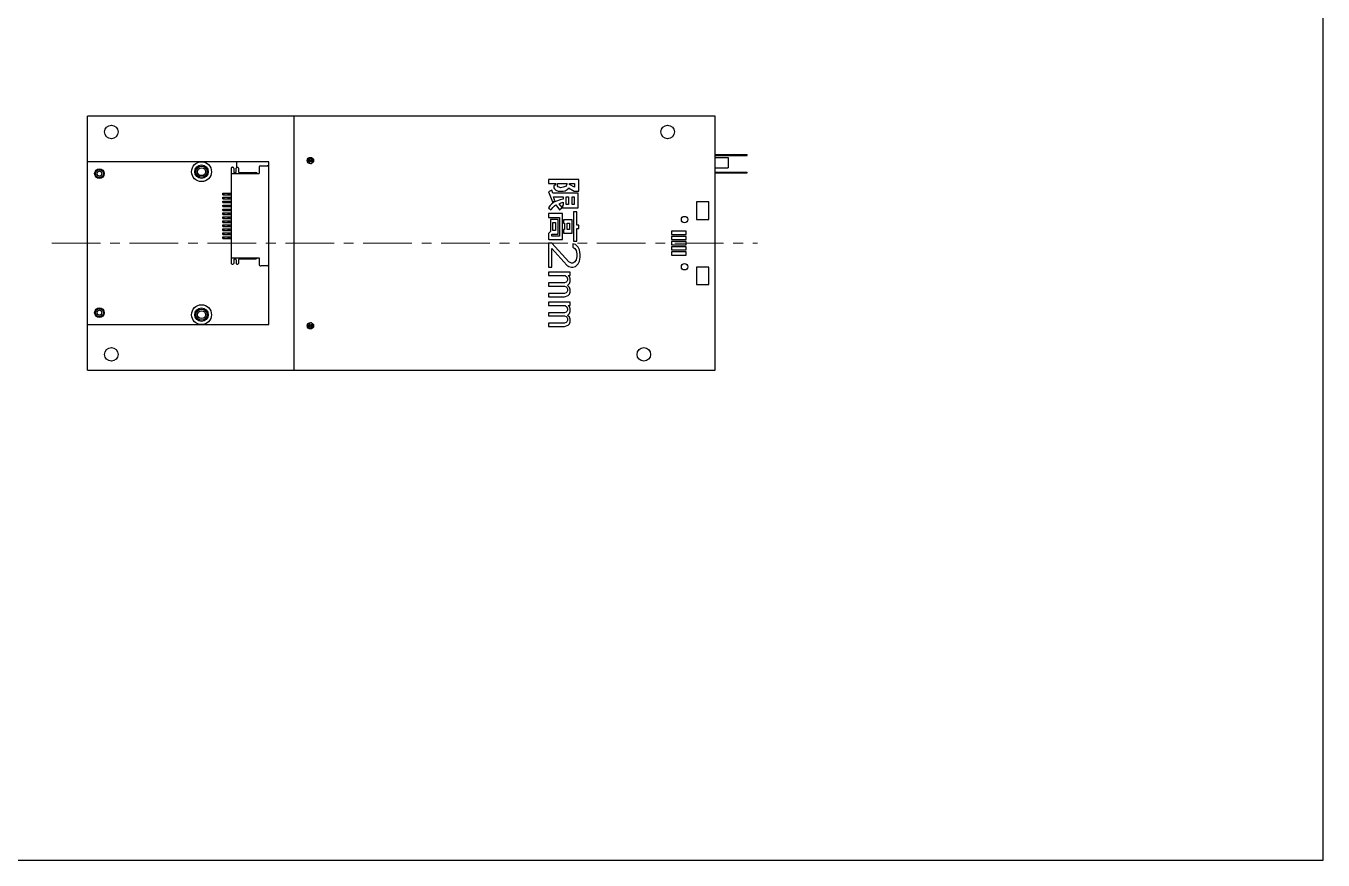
# Model space of a CAD drawing. Header units: millimetres. Extents: x 0 to 297, y 0 to 210.
# Drawn here: x 133.8 to 297, y 0 to 105 of the extents above; entities that cross this region are included whole.
import ezdxf

# ---------------------------------------------------------------- set-up
doc = ezdxf.new("R2010")
doc.units = ezdxf.units.MM
doc.header["$LTSCALE"] = 16.335
doc.linetypes.add('CENTER', pattern=[0.6, 0.375, -0.075, 0.075, -0.075])
doc.layers.get('0').update_dxf_attribs({"linetype": 'CONTINUOUS'})
doc.layers.add('center', color=1, linetype='CENTER', lineweight=9)

msp = doc.modelspace()

# ---------------------------------------------------------------- linework, layer by layer
at = {"color": 7, "linetype": 'Continuous'}
for p, q in [((297, 0), (297, 210)), ((141.525, 61.654), (141.525, 93.654)), ((220.525, 93.654), (141.525, 93.654)), ((220.525, 61.654), (220.525, 93.654)), ((220.525, 88.804), (224.525, 88.804)), ((220.525, 88.704), (224.525, 88.704)), ((220.525, 88.454), (222.125, 88.454)), ((222.125, 88.454), (222.125, 87.154)), ((224.525, 88.704), (224.525, 88.804)), ((164.325, 87.904), (141.525, 87.904)), ((159.624, 87.104), (159.624, 75.105)), ((159.724, 87.204), (159.824, 87.204)), ((159.924, 87.104), (159.924, 86.634)), ((160.024, 86.534), (160.124, 86.534)), ((160.224, 86.634), (160.224, 87.104)), ((160.324, 87.204), (160.424, 87.204)), ((160.325, 87.204), (160.325, 87.904)), ((160.524, 87.104), (160.524, 86.634)), ((160.624, 86.534), (162.724, 86.534)), ((163.124, 87.204), (163.124, 86.404)), ((163.323, 87.404), (164.124, 87.404)), ((164.325, 67.404), (164.325, 87.904)), ((220.525, 87.154), (222.125, 87.154)), ((220.525, 86.604), (224.525, 86.604)), ((224.525, 86.504), (224.525, 86.604)), ((159.624, 86.404), (163.124, 86.404)), ((220.525, 86.504), (224.525, 86.504)), ((158.574, 83.754), (158.574, 83.954)), ((158.574, 83.954), (159.624, 83.954)), ((158.574, 83.754), (159.624, 83.754)), ((158.574, 83.254), (158.574, 83.454)), ((158.574, 83.454), (159.624, 83.454)), ((158.574, 83.254), (159.624, 83.254)), ((158.671, 83.954), (158.671, 83.754)), ((158.671, 83.454), (158.671, 83.254)), ((159.207, 83.754), (159.207, 83.954)), ((159.207, 83.254), (159.207, 83.454)), ((159.304, 83.754), (159.304, 83.954)), ((159.304, 83.254), (159.304, 83.454)), ((159.404, 83.954), (159.404, 83.754)), ((159.404, 83.454), (159.404, 83.254)), ((158.574, 82.754), (158.574, 82.954)), ((158.574, 82.954), (159.624, 82.954)), ((158.574, 82.754), (159.624, 82.754)), ((158.574, 82.254), (158.574, 82.454)), ((158.574, 82.454), (159.624, 82.454)), ((158.574, 82.254), (159.624, 82.254)), ((158.574, 81.754), (158.574, 81.954)), ((158.574, 81.954), (159.624, 81.954)), ((158.574, 81.754), (159.624, 81.754)), ((158.671, 82.954), (158.671, 82.754)), ((158.671, 82.454), (158.671, 82.254)), ((158.671, 81.954), (158.671, 81.754)), ((159.207, 82.754), (159.207, 82.954)), ((159.207, 82.254), (159.207, 82.454)), ((159.207, 81.754), (159.207, 81.954)), ((159.304, 82.754), (159.304, 82.954)), ((159.304, 82.254), (159.304, 82.454)), ((159.304, 81.754), (159.304, 81.954)), ((159.404, 82.954), (159.404, 82.754)), ((159.404, 82.454), (159.404, 82.254)), ((159.404, 81.954), (159.404, 81.754)), ((158.574, 81.254), (158.574, 81.454)), ((158.574, 81.454), (159.624, 81.454)), ((158.574, 81.254), (159.624, 81.254)), ((158.574, 80.754), (158.574, 80.954)), ((158.574, 80.954), (159.624, 80.954)), ((158.574, 80.754), (159.624, 80.754)), ((158.574, 80.254), (158.574, 80.454)), ((158.574, 80.454), (159.624, 80.454)), ((158.574, 80.254), (159.624, 80.254)), ((158.671, 81.454), (158.671, 81.254)), ((158.671, 80.954), (158.671, 80.754)), ((158.671, 80.454), (158.671, 80.254)), ((159.207, 81.254), (159.207, 81.454)), ((159.207, 80.754), (159.207, 80.954)), ((159.207, 80.254), (159.207, 80.454)), ((159.304, 81.254), (159.304, 81.454)), ((159.304, 80.754), (159.304, 80.954)), ((159.304, 80.254), (159.304, 80.454)), ((159.404, 81.454), (159.404, 81.254)), ((159.404, 80.954), (159.404, 80.754)), ((159.404, 80.454), (159.404, 80.254)), ((158.574, 79.754), (158.574, 79.954)), ((158.574, 79.954), (159.624, 79.954)), ((158.574, 79.754), (159.624, 79.754)), ((158.574, 79.254), (158.574, 79.454)), ((158.574, 79.454), (159.624, 79.454)), ((158.574, 79.254), (159.624, 79.254)), ((158.574, 78.754), (158.574, 78.954)), ((158.574, 78.954), (159.624, 78.954)), ((158.574, 78.754), (159.624, 78.754)), ((158.574, 78.254), (158.574, 78.454)), ((158.574, 78.454), (159.624, 78.454)), ((158.671, 79.954), (158.671, 79.754)), ((158.671, 79.454), (158.671, 79.254)), ((158.671, 78.954), (158.671, 78.754)), ((158.671, 78.454), (158.671, 78.254)), ((159.207, 79.754), (159.207, 79.954)), ((159.207, 79.254), (159.207, 79.454)), ((159.207, 78.754), (159.207, 78.954)), ((159.207, 78.254), (159.207, 78.454)), ((159.304, 79.754), (159.304, 79.954)), ((159.304, 79.254), (159.304, 79.454)), ((159.304, 78.754), (159.304, 78.954)), ((159.304, 78.254), (159.304, 78.454)), ((159.404, 79.954), (159.404, 79.754)), ((159.404, 79.454), (159.404, 79.254)), ((159.404, 78.954), (159.404, 78.754)), ((159.404, 78.454), (159.404, 78.254)), ((158.574, 78.254), (159.624, 78.254)), ((159.624, 75.804), (163.124, 75.804)), ((159.924, 75.575), (159.924, 75.105)), ((160.024, 75.675), (160.124, 75.675)), ((160.224, 75.575), (160.224, 75.105)), ((160.524, 75.575), (160.524, 75.105)), ((160.624, 75.675), (162.724, 75.675)), ((163.124, 75.804), (163.124, 75.004)), ((159.724, 75.005), (159.824, 75.005)), ((160.324, 75.005), (160.424, 75.005)), ((164.125, 74.804), (163.325, 74.804)), ((141.525, 67.404), (164.325, 67.404)), ((141.525, 61.654), (220.525, 61.654)), ((0, 0), (297, 0))]:
    msp.add_line(p, q, dxfattribs=at)
at = {"color": 40, "linetype": 'Continuous'}
for p, q in [((167.525, 61.654), (167.525, 93.654)), ((169.239, 88.269), (169.239, 87.914)), ((169.255, 88.104), (169.303, 88.216)), ((169.334, 88.327), (169.283, 88.327)), ((169.303, 88.216), (169.366, 88.216)), ((169.35, 88.295), (169.334, 88.327)), ((169.366, 88.247), (169.35, 88.295)), ((169.477, 88.279), (169.366, 88.247)), ((169.366, 88.216), (169.43, 88.184)), ((169.43, 88.184), (169.445, 88.152)), ((169.445, 88.438), (169.461, 88.39)), ((169.445, 88.152), (169.445, 87.739)), ((169.461, 88.39), (169.461, 88.358)), ((169.461, 88.358), (169.477, 88.279)), ((169.541, 88.327), (169.541, 88.454)), ((169.668, 88.327), (169.541, 88.327)), ((169.668, 87.882), (169.668, 88.327)), ((169.795, 88.327), (169.795, 87.882)), ((169.866, 88.327), (169.795, 88.327)), ((169.953, 87.928), (169.953, 88.18)), ((169.239, 87.914), (169.318, 87.882)), ((169.318, 88.104), (169.255, 88.104)), ((169.318, 87.882), (169.318, 88.104)), ((169.445, 87.739), (169.318, 87.739)), ((169.604, 87.654), (169.604, 87.676)), ((169.604, 87.676), (169.703, 87.676)), ((169.795, 87.882), (169.668, 87.882)), ((203.334, 85.654), (199.525, 85.654)), ((199.525, 85.654), (199.525, 85.146)), ((199.525, 85.146), (200.477, 85.146)), ((200.35, 84.955), (200.223, 84.892)), ((200.223, 84.892), (200.223, 84.638)), ((200.477, 85.146), (200.35, 84.955)), ((200.668, 85.146), (201.874, 85.146)), ((200.668, 84.892), (200.668, 85.146)), ((200.731, 84.765), (200.668, 84.892)), ((201.811, 85.019), (201.747, 84.828)), ((201.874, 85.146), (201.811, 85.019)), ((202.191, 85.146), (202.826, 85.146)), ((202.191, 85.019), (202.191, 85.146)), ((202.826, 84.701), (202.191, 85.019)), ((202.826, 85.146), (202.826, 84.701)), ((203.334, 84.193), (203.334, 85.654)), ((199.969, 84.32), (199.525, 84.13)), ((199.525, 84.13), (200.033, 82.86)), ((200.096, 83.939), (199.969, 84.32)), ((203.271, 83.939), (200.096, 83.939)), ((200.16, 83.495), (201.366, 83.495)), ((200.35, 82.987), (200.16, 83.495)), ((200.223, 84.638), (200.287, 84.511)), ((200.287, 84.511), (200.477, 84.32)), ((200.477, 84.32), (200.731, 84.193)), ((200.858, 84.701), (200.731, 84.765)), ((200.731, 84.193), (201.366, 84.193)), ((201.049, 84.638), (200.858, 84.701)), ((201.366, 84.701), (201.049, 84.638)), ((201.747, 84.828), (201.366, 84.701)), ((201.366, 84.193), (201.62, 84.257)), ((201.366, 83.495), (201.366, 83.177)), ((201.62, 84.257), (202.001, 84.511)), ((201.747, 83.495), (202.065, 83.495)), ((201.747, 82.543), (201.747, 83.495)), ((202.001, 84.511), (202.065, 84.638)), ((202.065, 84.638), (202.763, 84.193)), ((202.065, 83.495), (202.065, 82.543)), ((202.509, 83.495), (202.763, 83.495)), ((202.509, 82.543), (202.509, 83.495)), ((202.763, 84.193), (203.334, 84.193)), ((202.763, 83.495), (202.763, 82.543)), ((203.271, 82.098), (203.271, 83.939)), ((199.715, 82.352), (199.525, 82.098)), ((199.525, 82.098), (199.842, 81.844)), ((199.969, 82.606), (199.715, 82.352)), ((199.842, 81.844), (199.969, 81.971)), ((200.223, 82.797), (199.969, 82.606)), ((199.969, 81.971), (200.096, 82.162)), ((200.033, 82.86), (200.35, 82.987)), ((200.096, 82.162), (200.287, 82.352)), ((200.541, 82.924), (200.223, 82.797)), ((200.287, 82.352), (200.477, 82.479)), ((200.477, 82.479), (200.922, 81.844)), ((200.985, 83.114), (200.541, 82.924)), ((200.858, 82.606), (201.112, 82.733)), ((201.239, 82.162), (200.858, 82.606)), ((200.922, 81.844), (201.239, 82.162)), ((201.366, 83.177), (200.985, 83.114)), ((201.112, 82.733), (201.366, 82.797)), ((201.366, 82.416), (201.303, 82.416)), ((201.303, 82.416), (201.303, 82.098)), ((201.303, 82.098), (203.271, 82.098)), ((201.366, 82.797), (201.366, 82.416)), ((202.065, 82.543), (201.747, 82.543)), ((202.763, 82.543), (202.509, 82.543)), ((219.725, 82.854), (218.175, 82.854)), ((218.175, 82.854), (218.175, 80.654)), ((219.725, 80.654), (219.725, 82.854)), ((201.303, 81.4), (199.525, 81.4)), ((199.525, 81.4), (199.525, 80.892)), ((199.525, 80.892), (200.922, 80.892)), ((200.731, 80.638), (199.779, 80.638)), ((199.779, 80.638), (199.779, 79.114)), ((200.096, 80.257), (200.414, 80.257)), ((200.096, 79.241), (200.096, 80.257)), ((200.414, 80.257), (200.414, 79.241)), ((200.731, 78.797), (200.731, 80.638)), ((200.922, 80.892), (200.922, 78.543)), ((201.303, 78.098), (201.303, 81.4)), ((202.509, 80.574), (201.43, 80.574)), ((201.43, 80.574), (201.43, 80.193)), ((201.43, 80.193), (201.557, 80.193)), ((201.557, 80.193), (201.557, 79.368)), ((201.874, 80.193), (202.191, 80.193)), ((201.874, 79.368), (201.874, 80.193)), ((202.191, 80.193), (202.191, 79.368)), ((202.509, 78.924), (202.509, 80.574)), ((203.08, 81.59), (202.699, 81.59)), ((202.699, 81.59), (202.699, 77.908)), ((203.08, 79.939), (203.08, 81.59)), ((218.175, 80.654), (219.725, 80.654)), ((199.779, 79.114), (199.525, 78.86)), ((199.525, 78.86), (199.525, 78.162)), ((199.969, 78.797), (200.731, 78.797)), ((199.969, 78.543), (199.969, 78.797)), ((200.922, 78.543), (199.969, 78.543)), ((200.414, 79.241), (200.096, 79.241)), ((201.557, 79.368), (201.43, 79.368)), ((201.43, 79.368), (201.43, 78.924)), ((201.43, 78.924), (202.509, 78.924)), ((202.191, 79.368), (201.874, 79.368)), ((203.334, 79.939), (203.08, 79.939)), ((203.08, 79.495), (203.334, 79.495)), ((203.08, 77.908), (203.08, 79.495)), ((203.334, 79.495), (203.334, 79.939)), ((216.86, 79.154), (215.01, 79.154)), ((215.01, 79.154), (215.01, 78.754)), ((215.01, 78.754), (216.86, 78.754)), ((216.86, 78.504), (215.01, 78.504)), ((215.01, 78.504), (215.01, 78.104)), ((216.86, 78.754), (216.86, 79.154)), ((216.86, 78.104), (216.86, 78.504)), ((199.525, 78.162), (199.588, 78.098)), ((199.95, 77.654), (199.525, 77.654)), ((199.525, 77.654), (199.525, 74.654)), ((199.588, 78.098), (201.303, 78.098)), ((202.078, 75.32), (199.95, 77.654)), ((199.95, 76.987), (201.823, 74.904)), ((199.95, 74.654), (199.95, 76.987)), ((202.929, 77.487), (202.589, 77.57)), ((202.589, 77.57), (202.589, 77.154)), ((202.589, 77.154), (202.844, 76.987)), ((202.699, 77.908), (203.08, 77.908)), ((202.844, 76.987), (203.014, 76.737)), ((203.27, 77.154), (202.929, 77.487)), ((203.014, 76.737), (203.099, 76.32)), ((203.44, 76.82), (203.27, 77.154)), ((203.525, 76.237), (203.44, 76.82)), ((215.01, 78.104), (216.86, 78.104)), ((216.86, 77.854), (215.01, 77.854)), ((215.01, 77.854), (215.01, 77.454)), ((215.01, 77.454), (216.86, 77.454)), ((216.86, 77.204), (215.01, 77.204)), ((215.01, 77.204), (215.01, 76.804)), ((215.01, 76.804), (216.86, 76.804)), ((216.86, 77.454), (216.86, 77.854)), ((216.86, 76.804), (216.86, 77.204)), ((202.418, 75.154), (202.078, 75.32)), ((202.589, 75.154), (202.418, 75.154)), ((202.844, 75.32), (202.589, 75.154)), ((203.014, 75.57), (202.844, 75.32)), ((203.099, 75.987), (203.014, 75.57)), ((203.099, 76.32), (203.099, 75.987)), ((203.27, 75.07), (203.44, 75.404)), ((203.44, 75.404), (203.525, 75.904)), ((203.525, 75.904), (203.525, 76.237)), ((216.86, 76.554), (215.01, 76.554)), ((215.01, 76.554), (215.01, 76.154)), ((215.01, 76.154), (216.86, 76.154)), ((216.86, 76.154), (216.86, 76.554)), ((199.525, 74.654), (199.95, 74.654)), ((202.248, 73.987), (199.525, 73.987)), ((199.525, 73.987), (199.525, 73.57)), ((199.525, 73.57), (201.652, 73.57)), ((201.652, 73.57), (201.823, 73.404)), ((201.823, 74.904), (202.078, 74.737)), ((201.993, 73.57), (202.248, 73.57)), ((202.163, 73.404), (201.993, 73.57)), ((202.078, 74.737), (202.418, 74.654)), ((202.248, 73.57), (202.248, 73.987)), ((202.418, 74.654), (202.589, 74.654)), ((202.589, 74.654), (202.929, 74.737)), ((202.929, 74.737), (203.27, 75.07)), ((219.725, 74.654), (218.175, 74.654)), ((218.175, 74.654), (218.175, 72.454)), ((219.725, 72.454), (219.725, 74.654)), ((201.567, 72.654), (199.525, 72.654)), ((199.525, 72.654), (199.525, 72.237)), ((199.525, 72.237), (201.567, 72.237)), ((201.738, 72.737), (201.567, 72.654)), ((201.567, 72.237), (201.738, 72.154)), ((201.823, 72.82), (201.738, 72.737)), ((201.738, 72.154), (201.823, 72.07)), ((201.823, 73.404), (201.908, 73.154)), ((201.908, 72.987), (201.823, 72.82)), ((201.823, 72.07), (201.908, 71.904)), ((201.908, 73.154), (201.908, 72.987)), ((201.908, 72.32), (202.163, 72.57)), ((202.163, 72.07), (201.908, 72.32)), ((201.908, 71.904), (201.908, 71.654)), ((202.248, 73.154), (202.163, 73.404)), ((202.163, 72.57), (202.248, 72.82)), ((202.248, 71.82), (202.163, 72.07)), ((202.248, 72.82), (202.248, 73.154)), ((202.248, 71.487), (202.248, 71.82)), ((218.175, 72.454), (219.725, 72.454)), ((201.567, 71.32), (199.525, 71.32)), ((199.525, 71.32), (199.525, 70.904)), ((199.525, 70.904), (201.567, 70.904)), ((202.248, 70.237), (199.525, 70.237)), ((199.525, 70.237), (199.525, 69.82)), ((201.738, 71.404), (201.567, 71.32)), ((201.567, 70.904), (201.993, 71.07)), ((201.823, 71.487), (201.738, 71.404)), ((201.908, 71.654), (201.823, 71.487)), ((201.993, 71.07), (202.163, 71.237)), ((202.163, 71.237), (202.248, 71.487)), ((202.248, 69.82), (202.248, 70.237)), ((199.525, 69.82), (201.652, 69.82)), ((201.567, 68.904), (199.525, 68.904)), ((199.525, 68.904), (199.525, 68.487)), ((201.738, 68.987), (201.567, 68.904)), ((201.652, 69.82), (201.823, 69.654)), ((201.823, 69.07), (201.738, 68.987)), ((201.823, 69.654), (201.908, 69.404)), ((201.908, 69.237), (201.823, 69.07)), ((201.908, 69.404), (201.908, 69.237)), ((201.908, 68.57), (202.163, 68.82)), ((202.163, 68.32), (201.908, 68.57)), ((201.993, 69.82), (202.248, 69.82)), ((202.163, 69.654), (201.993, 69.82)), ((202.248, 69.404), (202.163, 69.654)), ((202.163, 68.82), (202.248, 69.07)), ((202.248, 69.07), (202.248, 69.404)), ((169.318, 67.425), (169.239, 67.393)), ((169.239, 67.393), (169.239, 67.038)), ((169.303, 67.092), (169.255, 67.203)), ((169.255, 67.203), (169.318, 67.203)), ((169.283, 66.981), (169.334, 66.981)), ((169.366, 67.092), (169.303, 67.092)), ((169.318, 67.568), (169.445, 67.568)), ((169.318, 67.203), (169.318, 67.425)), ((169.334, 66.981), (169.35, 67.012)), ((169.35, 67.012), (169.366, 67.06)), ((169.43, 67.124), (169.366, 67.092)), ((169.366, 67.06), (169.477, 67.028)), ((169.445, 67.155), (169.43, 67.124)), ((169.445, 67.568), (169.445, 67.155)), ((169.477, 67.028), (169.461, 66.949)), ((169.461, 66.949), (169.461, 66.917)), ((169.541, 66.854), (169.541, 66.981)), ((169.541, 66.981), (169.668, 66.981)), ((169.703, 67.631), (169.604, 67.631)), ((169.668, 66.981), (169.668, 67.425)), ((169.668, 67.425), (169.795, 67.425)), ((169.795, 67.425), (169.795, 66.981)), ((169.795, 66.981), (169.866, 66.981)), ((169.953, 67.128), (169.953, 67.38)), ((199.525, 68.487), (201.567, 68.487)), ((201.567, 67.57), (199.525, 67.57)), ((199.525, 67.57), (199.525, 67.154)), ((199.525, 67.154), (201.567, 67.154)), ((201.567, 68.487), (201.738, 68.404)), ((201.738, 67.654), (201.567, 67.57)), ((201.567, 67.154), (201.993, 67.32)), ((201.738, 68.404), (201.823, 68.32)), ((201.823, 67.737), (201.738, 67.654)), ((201.823, 68.32), (201.908, 68.154)), ((201.908, 67.904), (201.823, 67.737)), ((201.908, 68.154), (201.908, 67.904)), ((201.993, 67.32), (202.163, 67.487)), ((202.248, 68.07), (202.163, 68.32)), ((202.163, 67.487), (202.248, 67.737)), ((202.248, 67.737), (202.248, 68.07)), ((169.461, 66.917), (169.445, 66.87))]:
    msp.add_line(p, q, dxfattribs=at)
at = {"color": 7, "linetype": 'Continuous'}
for centre, radius in [((144.525, 91.654), 0.85), ((214.525, 91.654), 0.85), ((169.575, 88.054), 0.4), ((143.025, 86.404), 0.6), ((143.025, 86.404), 0.5), ((143.025, 86.404), 0.3), ((155.875, 86.654), 1.25), ((155.875, 86.654), 0.85), ((155.875, 86.654), 0.7), ((155.875, 86.654), 0.5), ((216.65, 80.63), 0.4), ((216.65, 74.678), 0.4), ((143.025, 68.904), 0.6), ((143.025, 68.904), 0.5), ((143.025, 68.904), 0.3), ((155.875, 68.654), 1.25), ((155.875, 68.654), 0.85), ((155.875, 68.654), 0.7), ((155.875, 68.654), 0.5), ((169.575, 67.254), 0.4), ((144.525, 63.654), 0.85), ((211.525, 63.654), 0.85)]:
    msp.add_circle(centre, radius, dxfattribs=at)
for centre, radius, start, end in [((159.724, 87.104), 0.1, 90, 180), ((159.824, 87.104), 0.1, 360, 90), ((160.024, 86.634), 0.1, 180, 270), ((160.124, 86.634), 0.1, 270, 360), ((160.324, 87.104), 0.1, 90, 180), ((160.424, 87.104), 0.1, 360, 90), ((160.624, 86.634), 0.1, 180, 270), ((162.724, 86.334), 0.2, 20.63961, 90), ((163.324, 87.204), 0.2, 90.06832, 179.98591), ((164.125, 87.204), 0.2, 0, 90.16596), ((159.724, 75.105), 0.1, 180, 270), ((159.824, 75.105), 0.1, 270, 0), ((160.024, 75.575), 0.1, 90, 180), ((160.124, 75.575), 0.1, 0, 90), ((160.324, 75.105), 0.1, 180, 270), ((160.424, 75.105), 0.1, 270, 0), ((160.624, 75.575), 0.1, 90, 180), ((162.724, 75.875), 0.2, 270, 339.36039), ((163.324, 75.004), 0.2, 180.01409, 270.02745), ((164.125, 75.004), 0.2, 270.11846, 0)]:
    msp.add_arc(centre, radius, start, end, dxfattribs=at)
at = {"layer": 'center'}
msp.add_line((137.028, 77.654), (225.837, 77.654), dxfattribs=at)

doc.saveas('drawing.dxf')
